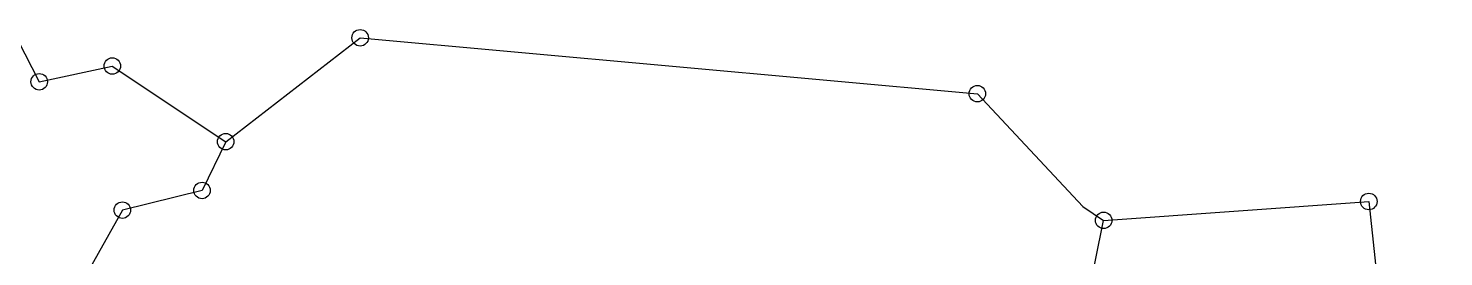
# Model space of a CAD drawing. Header units: metres. Extents: x 257001 to 263849, y 2203477 to 2206997.
# Drawn here: x 262073 to 262292.9, y 2205011.2 to 2205046.7 of the extents above; entities that cross this region are included whole.
import ezdxf

# ---------------------------------------------------------------- set-up
doc = ezdxf.new("R2010")
doc.units = ezdxf.units.M
doc.header["$MEASUREMENT"] = 0
doc.layers.add('POLY_PARCEL', color=6, linetype='Continuous')
doc.layers.add('SYM_STONE', color=1, linetype='Continuous')

# ---------------------------------------------------------------- blocks, each defined once
blk = doc.blocks.new('STONE')
at = {"layer": 'SYM_STONE'}
blk.add_circle((0, 0), 0.511, dxfattribs=at)
blk = doc.blocks.new('FRTH')
at = {"layer": 'POLY_PARCEL'}
for points in [[(229.263, 801.322), (236.443, 809.025), (274.765, 811.817), (282.356, 805.991), (283.762, 805.341)], [(283.762, 805.341), (299.795, 809.164), (311.453, 766.869)], [(186.644, 796.401), (193.567, 794.702), (205.05, 800.085), (206.078, 803.684), (215.491, 805.475), (217.252, 803.108), (221.564, 804.807), (229.263, 801.322), (228.305, 798.1), (223.629, 796.098), (221.989, 791.576), (221.078, 786.417), (220.835, 780.408), (214.398, 778.132), (203.952, 777.526), (203.102, 775.401), (194.296, 775.037), (182.817, 779.559), (181.481, 782.927), (186.644, 796.401)], [(282.97, 783.529), (283.762, 805.341)]]:
    blk.add_lwpolyline(points, dxfattribs=at)
at = {"layer": 'SYM_STONE'}
for p in [(274.765, 811.817), (236.443, 809.025), (299.795, 809.164), (283.762, 805.341), (221.564, 804.807), (217.252, 803.108), (229.263, 801.322), (228.305, 798.1), (223.629, 796.098)]:
    blk.add_blockref('STONE', p, dxfattribs=at)

msp = doc.modelspace()

# ---------------------------------------------------------------- block references
at = {"xscale": 2.505484938487405, "yscale": 2.505484938487405, "zscale": 2.505484938487405, "rotation": 350.6616796215294}
msp.add_blockref('FRTH', (261211.09, 2203141.21), dxfattribs=at)

doc.saveas('drawing.dxf')
